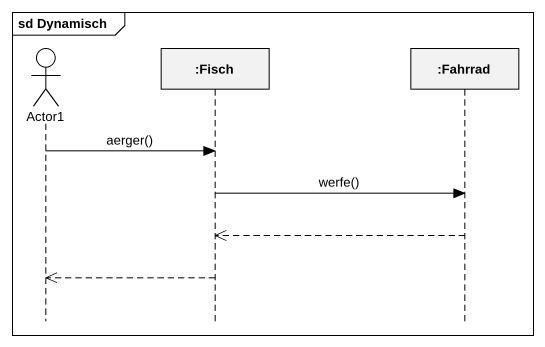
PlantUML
@startuml
mainframe sd Dynamisch
hide footbox
actor Actor1
participant ":Fisch" as Fisch
participant ":Fahrrad" as Fahrrad

Actor1 -> Fisch : aerger()
Fisch -> Fahrrad : werfe()
Fahrrad -->> Fisch
Fisch -->> Actor1
@enduml
